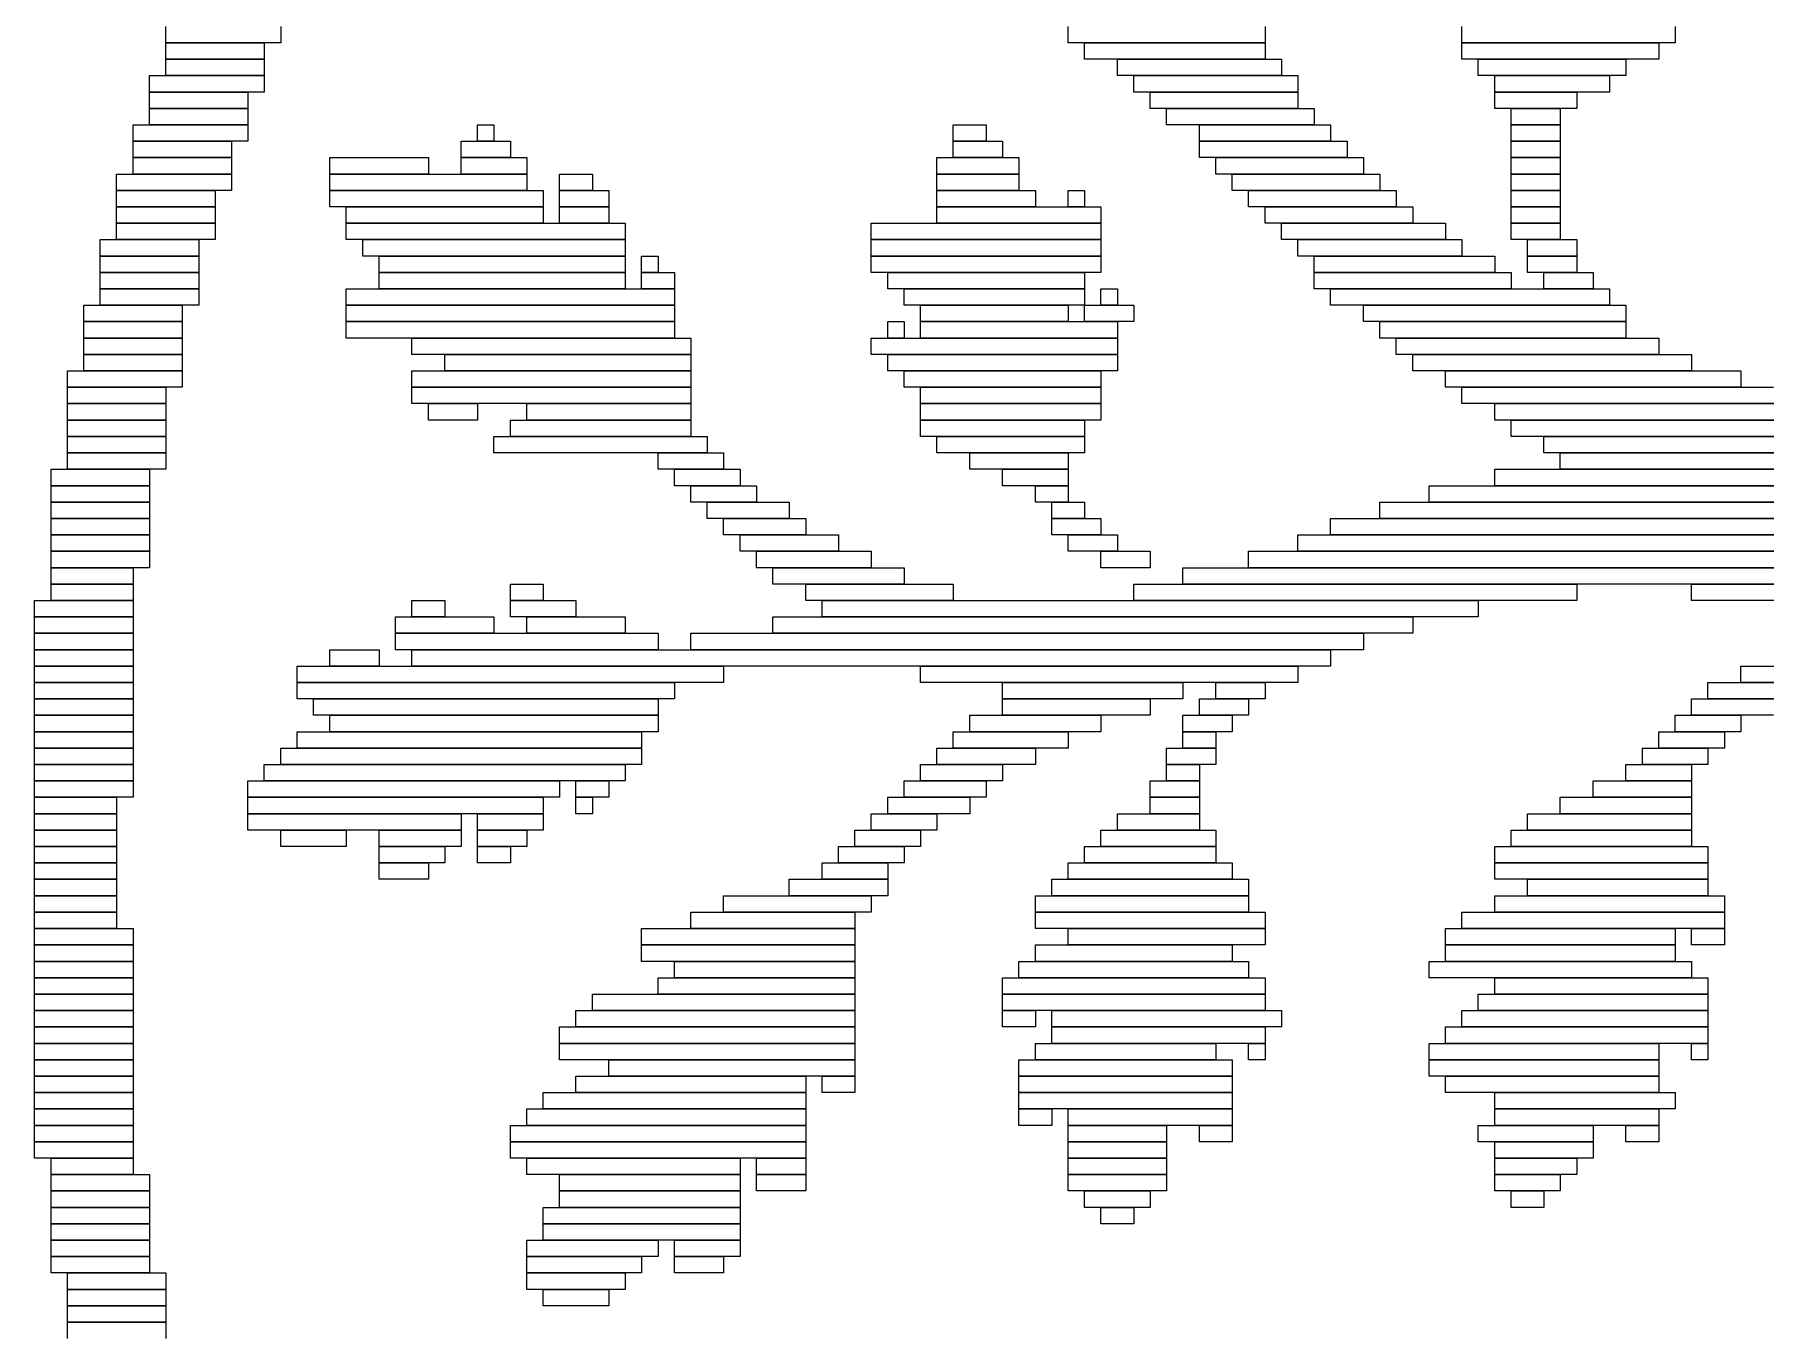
# Model space of a CAD drawing. Extents: x 28 to 995, y 169 to 891.
# Drawn here: x 367 to 472.5, y 291.5 to 370.5 of the extents above; entities that cross this region are included whole.
import ezdxf

# ---------------------------------------------------------------- set-up
doc = ezdxf.new("R2010")
doc.units = 0

msp = doc.modelspace()

# ---------------------------------------------------------------- linework, layer by layer
for p, q in [((375, 370), (375, 371)), ((382, 371), (382, 370)), ((430, 370), (430, 371)), ((442, 371), (442, 370)), ((454, 370), (454, 371)), ((467, 371), (467, 370)), ((382, 370), (375, 370)), ((375, 370), (381, 370)), ((375, 369), (375, 370)), ((381, 370), (381, 369)), ((442, 370), (430, 370)), ((431, 370), (442, 370)), ((431, 369), (431, 370)), ((442, 370), (442, 369)), ((467, 370), (454, 370)), ((454, 370), (466, 370)), ((454, 369), (454, 370)), ((466, 370), (466, 369)), ((381, 369), (375, 369)), ((375, 369), (381, 369)), ((375, 368), (375, 369)), ((381, 369), (381, 368)), ((442, 369), (431, 369)), ((433, 369), (443, 369)), ((433, 368), (433, 369)), ((443, 369), (443, 368)), ((466, 369), (454, 369)), ((455, 369), (464, 369)), ((455, 368), (455, 369)), ((464, 369), (464, 368)), ((374, 368), (381, 368)), ((374, 367), (374, 368)), ((381, 368), (375, 368)), ((381, 368), (381, 367)), ((443, 368), (433, 368)), ((434, 368), (444, 368)), ((434, 367), (434, 368)), ((444, 368), (444, 367)), ((464, 368), (455, 368)), ((456, 368), (463, 368)), ((456, 367), (456, 368)), ((463, 368), (463, 367)), ((381, 367), (374, 367)), ((374, 367), (380, 367)), ((374, 366), (374, 367)), ((380, 367), (380, 366)), ((444, 367), (434, 367)), ((435, 367), (444, 367)), ((435, 366), (435, 367)), ((444, 367), (444, 366)), ((463, 367), (456, 367)), ((456, 367), (461, 367)), ((456, 366), (456, 367)), ((461, 367), (461, 366)), ((380, 366), (374, 366)), ((374, 366), (380, 366)), ((374, 365), (374, 366)), ((380, 366), (380, 365)), ((444, 366), (435, 366)), ((436, 366), (445, 366)), ((436, 365), (436, 366)), ((445, 366), (445, 365)), ((461, 366), (456, 366)), ((457, 366), (460, 366)), ((457, 365), (457, 366)), ((460, 366), (460, 365)), ((373, 365), (380, 365)), ((373, 364), (373, 365)), ((380, 364), (373, 364)), ((373, 364), (379, 364)), ((373, 363), (373, 364)), ((380, 365), (374, 365)), ((379, 364), (379, 363)), ((380, 365), (380, 364)), ((393, 364), (396, 364)), ((393, 363), (393, 364)), ((394, 365), (395, 365)), ((394, 364), (394, 365)), ((395, 364), (394, 364)), ((395, 365), (395, 364)), ((396, 364), (396, 363)), ((423, 365), (425, 365)), ((423, 364), (423, 365)), ((425, 364), (423, 364)), ((423, 364), (426, 364)), ((423, 363), (423, 364)), ((425, 365), (425, 364)), ((426, 364), (426, 363)), ((445, 365), (436, 365)), ((438, 365), (446, 365)), ((438, 364), (438, 365)), ((446, 364), (438, 364)), ((438, 364), (447, 364)), ((438, 363), (438, 364)), ((446, 365), (446, 364)), ((447, 364), (447, 363)), ((460, 365), (457, 365)), ((457, 365), (460, 365)), ((457, 364), (457, 365)), ((460, 364), (457, 364)), ((457, 364), (460, 364)), ((457, 363), (457, 364)), ((460, 365), (460, 364)), ((460, 364), (460, 363)), ((379, 363), (373, 363)), ((373, 363), (379, 363)), ((373, 362), (373, 363)), ((379, 363), (379, 362)), ((385, 363), (391, 363)), ((385, 362), (385, 363)), ((391, 363), (391, 362)), ((396, 363), (393, 363)), ((393, 363), (397, 363)), ((393, 362), (393, 363)), ((397, 363), (397, 362)), ((422, 363), (427, 363)), ((422, 362), (422, 363)), ((426, 363), (423, 363)), ((427, 363), (427, 362)), ((447, 363), (438, 363)), ((439, 363), (448, 363)), ((439, 362), (439, 363)), ((448, 363), (448, 362)), ((460, 363), (457, 363)), ((457, 363), (460, 363)), ((457, 362), (457, 363)), ((460, 363), (460, 362)), ((372, 362), (379, 362)), ((372, 361), (372, 362)), ((379, 362), (373, 362)), ((379, 362), (379, 361)), ((391, 362), (385, 362)), ((385, 362), (397, 362)), ((385, 361), (385, 362)), ((397, 362), (393, 362)), ((397, 362), (397, 361)), ((399, 362), (401, 362)), ((399, 361), (399, 362)), ((401, 362), (401, 361)), ((427, 362), (422, 362)), ((422, 362), (427, 362)), ((422, 361), (422, 362)), ((427, 362), (427, 361)), ((448, 362), (439, 362)), ((440, 362), (449, 362)), ((440, 361), (440, 362)), ((449, 362), (449, 361)), ((460, 362), (457, 362)), ((457, 362), (460, 362)), ((457, 361), (457, 362)), ((460, 362), (460, 361)), ((379, 361), (372, 361)), ((372, 361), (378, 361)), ((372, 360), (372, 361)), ((378, 361), (378, 360)), ((397, 361), (385, 361)), ((385, 361), (398, 361)), ((385, 360), (385, 361)), ((398, 361), (398, 360)), ((401, 361), (399, 361)), ((399, 361), (402, 361)), ((399, 360), (399, 361)), ((402, 361), (402, 360)), ((427, 361), (422, 361)), ((422, 361), (428, 361)), ((422, 360), (422, 361)), ((428, 361), (428, 360)), ((430, 361), (431, 361)), ((430, 360), (430, 361)), ((431, 361), (431, 360)), ((449, 361), (440, 361)), ((441, 361), (450, 361)), ((441, 360), (441, 361)), ((450, 361), (450, 360)), ((460, 361), (457, 361)), ((457, 361), (460, 361)), ((457, 360), (457, 361)), ((460, 361), (460, 360)), ((378, 360), (372, 360)), ((372, 360), (378, 360)), ((372, 359), (372, 360)), ((378, 360), (378, 359)), ((398, 360), (385, 360)), ((386, 360), (398, 360)), ((386, 359), (386, 360)), ((398, 360), (398, 359)), ((402, 360), (399, 360)), ((399, 360), (402, 360)), ((399, 359), (399, 360)), ((402, 360), (402, 359)), ((428, 360), (422, 360)), ((422, 360), (432, 360)), ((422, 359), (422, 360)), ((431, 360), (430, 360)), ((432, 360), (432, 359)), ((450, 360), (441, 360)), ((442, 360), (451, 360)), ((442, 359), (442, 360)), ((451, 360), (451, 359)), ((460, 360), (457, 360)), ((457, 360), (460, 360)), ((457, 359), (457, 360)), ((460, 360), (460, 359)), ((378, 359), (372, 359)), ((372, 359), (378, 359)), ((372, 358), (372, 359)), ((378, 359), (378, 358)), ((398, 359), (386, 359)), ((386, 359), (403, 359)), ((386, 358), (386, 359)), ((402, 359), (399, 359)), ((403, 359), (403, 358)), ((418, 359), (432, 359)), ((418, 358), (418, 359)), ((432, 359), (422, 359)), ((432, 359), (432, 358)), ((451, 359), (442, 359)), ((443, 359), (453, 359)), ((443, 358), (443, 359)), ((453, 359), (453, 358)), ((460, 359), (457, 359)), ((457, 359), (460, 359)), ((457, 358), (457, 359)), ((460, 359), (460, 358)), ((371, 358), (377, 358)), ((371, 357), (371, 358)), ((378, 358), (372, 358)), ((377, 358), (377, 357)), ((403, 358), (386, 358)), ((387, 358), (403, 358)), ((387, 357), (387, 358)), ((403, 358), (403, 357)), ((432, 358), (418, 358)), ((418, 358), (432, 358)), ((418, 357), (418, 358)), ((432, 358), (432, 357)), ((453, 358), (443, 358)), ((444, 358), (454, 358)), ((444, 357), (444, 358)), ((454, 358), (454, 357)), ((460, 358), (457, 358)), ((458, 358), (461, 358)), ((458, 357), (458, 358)), ((461, 358), (461, 357)), ((377, 357), (371, 357)), ((371, 357), (377, 357)), ((371, 356), (371, 357)), ((377, 357), (377, 356)), ((403, 357), (387, 357)), ((388, 357), (403, 357)), ((388, 356), (388, 357)), ((403, 357), (403, 356)), ((404, 357), (405, 357)), ((404, 356), (404, 357)), ((405, 357), (405, 356)), ((432, 357), (418, 357)), ((418, 357), (432, 357)), ((418, 356), (418, 357)), ((432, 357), (432, 356)), ((454, 357), (444, 357)), ((445, 357), (456, 357)), ((445, 356), (445, 357)), ((456, 357), (456, 356)), ((461, 357), (458, 357)), ((458, 357), (461, 357)), ((458, 356), (458, 357)), ((461, 357), (461, 356)), ((377, 356), (371, 356)), ((371, 356), (377, 356)), ((371, 355), (371, 356)), ((377, 356), (377, 355)), ((403, 356), (388, 356)), ((388, 356), (403, 356)), ((388, 355), (388, 356)), ((403, 356), (403, 355)), ((405, 356), (404, 356)), ((404, 356), (406, 356)), ((404, 355), (404, 356)), ((406, 356), (406, 355)), ((432, 356), (418, 356)), ((419, 356), (431, 356)), ((419, 355), (419, 356)), ((431, 356), (431, 355)), ((456, 356), (445, 356)), ((445, 356), (457, 356)), ((445, 355), (445, 356)), ((457, 356), (457, 355)), ((461, 356), (458, 356)), ((459, 356), (462, 356)), ((459, 355), (459, 356)), ((462, 356), (462, 355)), ((377, 355), (371, 355)), ((371, 355), (377, 355)), ((371, 354), (371, 355)), ((377, 355), (377, 354)), ((386, 355), (406, 355)), ((386, 354), (386, 355)), ((403, 355), (388, 355)), ((406, 355), (404, 355)), ((406, 355), (406, 354)), ((431, 355), (419, 355)), ((420, 355), (431, 355)), ((420, 354), (420, 355)), ((431, 355), (431, 354)), ((432, 355), (433, 355)), ((432, 354), (432, 355)), ((433, 355), (433, 354)), ((457, 355), (445, 355)), ((446, 355), (463, 355)), ((446, 354), (446, 355)), ((462, 355), (459, 355)), ((463, 355), (463, 354)), ((370, 354), (376, 354)), ((370, 353), (370, 354)), ((377, 354), (371, 354)), ((376, 354), (376, 353)), ((406, 354), (386, 354)), ((386, 354), (406, 354)), ((386, 353), (386, 354)), ((406, 354), (406, 353)), ((431, 354), (420, 354)), ((421, 354), (430, 354)), ((421, 353), (421, 354)), ((430, 354), (430, 353)), ((431, 354), (434, 354)), ((431, 353), (431, 354)), ((433, 354), (432, 354)), ((434, 354), (434, 353)), ((463, 354), (446, 354)), ((448, 354), (464, 354)), ((448, 353), (448, 354)), ((464, 354), (464, 353)), ((376, 353), (370, 353)), ((370, 353), (376, 353)), ((370, 352), (370, 353)), ((376, 353), (376, 352)), ((406, 353), (386, 353)), ((386, 353), (406, 353)), ((386, 352), (386, 353)), ((406, 353), (406, 352)), ((419, 353), (420, 353)), ((419, 352), (419, 353)), ((420, 353), (420, 352)), ((430, 353), (421, 353)), ((421, 353), (433, 353)), ((421, 352), (421, 353)), ((434, 353), (431, 353)), ((433, 353), (433, 352)), ((464, 353), (448, 353)), ((449, 353), (464, 353)), ((449, 352), (449, 353)), ((464, 353), (464, 352)), ((376, 352), (370, 352)), ((370, 352), (376, 352)), ((370, 351), (370, 352)), ((376, 352), (376, 351)), ((406, 352), (386, 352)), ((390, 352), (407, 352)), ((390, 351), (390, 352)), ((407, 352), (407, 351)), ((418, 352), (433, 352)), ((418, 351), (418, 352)), ((420, 352), (419, 352)), ((433, 352), (421, 352)), ((433, 352), (433, 351)), ((464, 352), (449, 352)), ((450, 352), (466, 352)), ((450, 351), (450, 352)), ((466, 352), (466, 351)), ((376, 351), (370, 351)), ((370, 351), (376, 351)), ((370, 350), (370, 351)), ((376, 351), (376, 350)), ((407, 351), (390, 351)), ((392, 351), (407, 351)), ((392, 350), (392, 351)), ((407, 351), (407, 350)), ((433, 351), (418, 351)), ((419, 351), (433, 351)), ((419, 350), (419, 351)), ((433, 351), (433, 350)), ((466, 351), (450, 351)), ((451, 351), (468, 351)), ((451, 350), (451, 351)), ((468, 351), (468, 350)), ((369, 350), (376, 350)), ((369, 349), (369, 350)), ((376, 350), (370, 350)), ((376, 350), (376, 349)), ((390, 350), (407, 350)), ((390, 349), (390, 350)), ((407, 350), (392, 350)), ((407, 350), (407, 349)), ((433, 350), (419, 350)), ((420, 350), (432, 350)), ((420, 349), (420, 350)), ((432, 350), (432, 349)), ((468, 350), (451, 350)), ((453, 350), (471, 350)), ((453, 349), (453, 350)), ((471, 350), (471, 349)), ((376, 349), (369, 349)), ((369, 349), (375, 349)), ((369, 348), (369, 349)), ((375, 349), (375, 348)), ((407, 349), (390, 349)), ((390, 349), (407, 349)), ((390, 348), (390, 349)), ((407, 349), (407, 348)), ((432, 349), (420, 349)), ((421, 349), (432, 349)), ((421, 348), (421, 349)), ((432, 349), (432, 348)), ((471, 349), (453, 349)), ((454, 349), (473, 349)), ((454, 348), (454, 349)), ((375, 348), (369, 348)), ((369, 348), (375, 348)), ((369, 347), (369, 348)), ((375, 348), (375, 347)), ((407, 348), (390, 348)), ((391, 348), (394, 348)), ((391, 347), (391, 348)), ((394, 348), (394, 347)), ((397, 348), (407, 348)), ((397, 347), (397, 348)), ((407, 348), (407, 347)), ((432, 348), (421, 348)), ((421, 348), (432, 348)), ((421, 347), (421, 348)), ((432, 348), (432, 347)), ((473, 348), (454, 348)), ((456, 348), (476, 348)), ((456, 347), (456, 348)), ((375, 347), (369, 347)), ((369, 347), (375, 347)), ((369, 346), (369, 347)), ((375, 347), (375, 346)), ((394, 347), (391, 347)), ((396, 347), (407, 347)), ((396, 346), (396, 347)), ((407, 347), (397, 347)), ((407, 347), (407, 346)), ((432, 347), (421, 347)), ((421, 347), (431, 347)), ((421, 346), (421, 347)), ((431, 347), (431, 346)), ((476, 347), (456, 347)), ((457, 347), (479, 347)), ((457, 346), (457, 347)), ((375, 346), (369, 346)), ((369, 346), (375, 346)), ((369, 345), (369, 346)), ((375, 345), (369, 345)), ((369, 345), (375, 345)), ((369, 344), (369, 345)), ((375, 346), (375, 345)), ((375, 345), (375, 344)), ((395, 346), (408, 346)), ((395, 345), (395, 346)), ((408, 345), (395, 345)), ((407, 346), (396, 346)), ((405, 345), (409, 345)), ((405, 344), (405, 345)), ((408, 346), (408, 345)), ((409, 345), (409, 344)), ((431, 346), (421, 346)), ((422, 346), (431, 346)), ((422, 345), (422, 346)), ((431, 345), (422, 345)), ((424, 345), (430, 345)), ((424, 344), (424, 345)), ((430, 345), (430, 344)), ((431, 346), (431, 345)), ((479, 346), (457, 346)), ((459, 346), (485, 346)), ((459, 345), (459, 346)), ((485, 345), (459, 345)), ((460, 345), (486, 345)), ((460, 344), (460, 345)), ((368, 344), (374, 344)), ((368, 343), (368, 344)), ((375, 344), (369, 344)), ((374, 344), (374, 343)), ((409, 344), (405, 344)), ((406, 344), (410, 344)), ((406, 343), (406, 344)), ((410, 344), (410, 343)), ((430, 344), (424, 344)), ((426, 344), (430, 344)), ((426, 343), (426, 344)), ((430, 344), (430, 343)), ((456, 344), (487, 344)), ((456, 343), (456, 344)), ((486, 344), (460, 344)), ((374, 343), (368, 343)), ((368, 343), (374, 343)), ((368, 342), (368, 343)), ((374, 343), (374, 342)), ((410, 343), (406, 343)), ((407, 343), (411, 343)), ((407, 342), (407, 343)), ((411, 343), (411, 342)), ((430, 343), (426, 343)), ((428, 343), (430, 343)), ((428, 342), (428, 343)), ((430, 343), (430, 342)), ((452, 343), (489, 343)), ((452, 342), (452, 343)), ((487, 343), (456, 343)), ((374, 342), (368, 342)), ((368, 342), (374, 342)), ((368, 341), (368, 342)), ((374, 342), (374, 341)), ((411, 342), (407, 342)), ((408, 342), (413, 342)), ((408, 341), (408, 342)), ((413, 342), (413, 341)), ((430, 342), (428, 342)), ((429, 342), (431, 342)), ((429, 341), (429, 342)), ((431, 342), (431, 341)), ((449, 342), (491, 342)), ((449, 341), (449, 342)), ((489, 342), (452, 342)), ((374, 341), (368, 341)), ((368, 341), (374, 341)), ((368, 340), (368, 341)), ((374, 341), (374, 340)), ((413, 341), (408, 341)), ((409, 341), (414, 341)), ((409, 340), (409, 341)), ((414, 341), (414, 340)), ((431, 341), (429, 341)), ((429, 341), (432, 341)), ((429, 340), (429, 341)), ((432, 341), (432, 340)), ((446, 341), (492, 341)), ((446, 340), (446, 341)), ((491, 341), (449, 341)), ((374, 340), (368, 340)), ((368, 340), (374, 340)), ((368, 339), (368, 340)), ((374, 340), (374, 339)), ((414, 340), (409, 340)), ((410, 340), (416, 340)), ((410, 339), (410, 340)), ((416, 340), (416, 339)), ((432, 340), (429, 340)), ((430, 340), (433, 340)), ((430, 339), (430, 340)), ((433, 340), (433, 339)), ((444, 340), (494, 340)), ((444, 339), (444, 340)), ((492, 340), (446, 340)), ((374, 339), (368, 339)), ((368, 339), (374, 339)), ((368, 338), (368, 339)), ((374, 339), (374, 338)), ((416, 339), (410, 339)), ((411, 339), (418, 339)), ((411, 338), (411, 339)), ((418, 339), (418, 338)), ((433, 339), (430, 339)), ((432, 339), (435, 339)), ((432, 338), (432, 339)), ((435, 339), (435, 338)), ((441, 339), (495, 339)), ((441, 338), (441, 339)), ((494, 339), (444, 339)), ((374, 338), (368, 338)), ((368, 338), (373, 338)), ((368, 337), (368, 338)), ((373, 338), (373, 337)), ((418, 338), (411, 338)), ((412, 338), (420, 338)), ((412, 337), (412, 338)), ((420, 338), (420, 337)), ((435, 338), (432, 338)), ((437, 338), (496, 338)), ((437, 337), (437, 338)), ((495, 338), (441, 338)), ((373, 337), (368, 337)), ((368, 337), (373, 337)), ((368, 336), (368, 337)), ((373, 337), (373, 336)), ((396, 337), (398, 337)), ((396, 336), (396, 337)), ((398, 337), (398, 336)), ((420, 337), (412, 337)), ((414, 337), (423, 337)), ((414, 336), (414, 337)), ((423, 337), (423, 336)), ((434, 337), (461, 337)), ((434, 336), (434, 337)), ((496, 337), (437, 337)), ((461, 337), (461, 336)), ((468, 337), (497, 337)), ((468, 336), (468, 337)), ((367, 336), (373, 336)), ((367, 335), (367, 336)), ((373, 336), (368, 336)), ((373, 336), (373, 335)), ((390, 336), (392, 336)), ((390, 335), (390, 336)), ((392, 336), (392, 335)), ((398, 336), (396, 336)), ((396, 336), (400, 336)), ((396, 335), (396, 336)), ((400, 336), (400, 335)), ((423, 336), (414, 336)), ((415, 336), (455, 336)), ((415, 335), (415, 336)), ((461, 336), (434, 336)), ((455, 336), (455, 335)), ((497, 336), (468, 336)), ((373, 335), (367, 335)), ((367, 335), (373, 335)), ((367, 334), (367, 335)), ((373, 335), (373, 334)), ((389, 335), (395, 335)), ((389, 334), (389, 335)), ((392, 335), (390, 335)), ((395, 335), (395, 334)), ((400, 335), (396, 335)), ((397, 335), (403, 335)), ((397, 334), (397, 335)), ((403, 335), (403, 334)), ((412, 335), (451, 335)), ((412, 334), (412, 335)), ((455, 335), (415, 335)), ((451, 335), (451, 334)), ((373, 334), (367, 334)), ((367, 334), (373, 334)), ((367, 333), (367, 334)), ((373, 334), (373, 333)), ((395, 334), (389, 334)), ((389, 334), (405, 334)), ((389, 333), (389, 334)), ((403, 334), (397, 334)), ((405, 334), (405, 333)), ((407, 334), (448, 334)), ((407, 333), (407, 334)), ((451, 334), (412, 334)), ((448, 334), (448, 333)), ((373, 333), (367, 333)), ((367, 333), (373, 333)), ((367, 332), (367, 333)), ((373, 333), (373, 332)), ((385, 333), (388, 333)), ((385, 332), (385, 333)), ((388, 333), (388, 332)), ((405, 333), (389, 333)), ((390, 333), (446, 333)), ((390, 332), (390, 333)), ((448, 333), (407, 333)), ((446, 333), (446, 332)), ((373, 332), (367, 332)), ((367, 332), (373, 332)), ((367, 331), (367, 332)), ((373, 332), (373, 331)), ((383, 332), (409, 332)), ((383, 331), (383, 332)), ((388, 332), (385, 332)), ((446, 332), (390, 332)), ((409, 332), (409, 331)), ((421, 332), (444, 332)), ((421, 331), (421, 332)), ((444, 332), (444, 331)), ((471, 332), (553, 332)), ((471, 331), (471, 332)), ((373, 331), (367, 331)), ((367, 331), (373, 331)), ((367, 330), (367, 331)), ((373, 331), (373, 330)), ((409, 331), (383, 331)), ((383, 331), (406, 331)), ((383, 330), (383, 331)), ((406, 331), (406, 330)), ((444, 331), (421, 331)), ((426, 331), (437, 331)), ((426, 330), (426, 331)), ((437, 331), (437, 330)), ((439, 331), (442, 331)), ((439, 330), (439, 331)), ((442, 331), (442, 330)), ((469, 331), (539, 331)), ((469, 330), (469, 331)), ((553, 331), (471, 331)), ((373, 330), (367, 330)), ((367, 330), (373, 330)), ((367, 329), (367, 330)), ((373, 330), (373, 329)), ((406, 330), (383, 330)), ((384, 330), (405, 330)), ((384, 329), (384, 330)), ((405, 330), (405, 329)), ((437, 330), (426, 330)), ((426, 330), (435, 330)), ((426, 329), (426, 330)), ((435, 330), (435, 329)), ((438, 330), (441, 330)), ((438, 329), (438, 330)), ((442, 330), (439, 330)), ((441, 330), (441, 329)), ((468, 330), (473, 330)), ((468, 329), (468, 330)), ((539, 330), (469, 330)), ((373, 329), (367, 329)), ((367, 329), (373, 329)), ((367, 328), (367, 329)), ((373, 329), (373, 328)), ((405, 329), (384, 329)), ((385, 329), (405, 329)), ((385, 328), (385, 329)), ((405, 329), (405, 328)), ((424, 329), (432, 329)), ((424, 328), (424, 329)), ((435, 329), (426, 329)), ((432, 329), (432, 328)), ((437, 329), (440, 329)), ((437, 328), (437, 329)), ((441, 329), (438, 329)), ((440, 329), (440, 328)), ((467, 329), (471, 329)), ((467, 328), (467, 329)), ((473, 329), (468, 329)), ((471, 329), (471, 328)), ((373, 328), (367, 328)), ((367, 328), (373, 328)), ((367, 327), (367, 328)), ((373, 328), (373, 327)), ((383, 328), (404, 328)), ((383, 327), (383, 328)), ((405, 328), (385, 328)), ((404, 328), (404, 327)), ((423, 328), (430, 328)), ((423, 327), (423, 328)), ((432, 328), (424, 328)), ((430, 328), (430, 327)), ((440, 328), (437, 328)), ((437, 328), (439, 328)), ((437, 327), (437, 328)), ((439, 328), (439, 327)), ((466, 328), (470, 328)), ((466, 327), (466, 328)), ((471, 328), (467, 328)), ((470, 328), (470, 327)), ((373, 327), (367, 327)), ((367, 327), (373, 327)), ((367, 326), (367, 327)), ((373, 326), (367, 326)), ((367, 326), (373, 326)), ((367, 325), (367, 326)), ((373, 327), (373, 326)), ((373, 326), (373, 325)), ((381, 326), (403, 326)), ((381, 325), (381, 326)), ((382, 327), (404, 327)), ((382, 326), (382, 327)), ((404, 326), (382, 326)), ((404, 327), (383, 327)), ((403, 326), (403, 325)), ((404, 327), (404, 326)), ((421, 326), (426, 326)), ((421, 325), (421, 326)), ((422, 327), (428, 327)), ((422, 326), (422, 327)), ((428, 326), (422, 326)), ((430, 327), (423, 327)), ((426, 326), (426, 325)), ((428, 327), (428, 326)), ((436, 327), (439, 327)), ((436, 326), (436, 327)), ((439, 326), (436, 326)), ((436, 326), (438, 326)), ((436, 325), (436, 326)), ((439, 327), (437, 327)), ((438, 326), (438, 325)), ((439, 327), (439, 326)), ((464, 326), (468, 326)), ((464, 325), (464, 326)), ((465, 327), (469, 327)), ((465, 326), (465, 327)), ((469, 326), (465, 326)), ((470, 327), (466, 327)), ((468, 326), (468, 325)), ((469, 327), (469, 326)), ((373, 325), (367, 325)), ((367, 325), (373, 325)), ((367, 324), (367, 325)), ((373, 325), (373, 324)), ((380, 325), (399, 325)), ((380, 324), (380, 325)), ((403, 325), (381, 325)), ((399, 325), (399, 324)), ((400, 325), (402, 325)), ((400, 324), (400, 325)), ((402, 325), (402, 324)), ((420, 325), (425, 325)), ((420, 324), (420, 325)), ((426, 325), (421, 325)), ((425, 325), (425, 324)), ((435, 325), (438, 325)), ((435, 324), (435, 325)), ((438, 325), (436, 325)), ((438, 325), (438, 324)), ((462, 325), (468, 325)), ((462, 324), (462, 325)), ((468, 325), (464, 325)), ((468, 325), (468, 324)), ((373, 324), (367, 324)), ((367, 324), (372, 324)), ((367, 323), (367, 324)), ((372, 324), (372, 323)), ((399, 324), (380, 324)), ((380, 324), (398, 324)), ((380, 323), (380, 324)), ((398, 324), (398, 323)), ((402, 324), (400, 324)), ((400, 324), (401, 324)), ((400, 323), (400, 324)), ((401, 324), (401, 323)), ((419, 324), (424, 324)), ((419, 323), (419, 324)), ((425, 324), (420, 324)), ((424, 324), (424, 323)), ((438, 324), (435, 324)), ((435, 324), (438, 324)), ((435, 323), (435, 324)), ((438, 324), (438, 323)), ((460, 324), (468, 324)), ((460, 323), (460, 324)), ((468, 324), (462, 324)), ((468, 324), (468, 323)), ((372, 323), (367, 323)), ((367, 323), (372, 323)), ((367, 322), (367, 323)), ((372, 323), (372, 322)), ((398, 323), (380, 323)), ((380, 323), (393, 323)), ((380, 322), (380, 323)), ((393, 323), (393, 322)), ((394, 323), (398, 323)), ((394, 322), (394, 323)), ((398, 323), (398, 322)), ((401, 323), (400, 323)), ((418, 323), (422, 323)), ((418, 322), (418, 323)), ((424, 323), (419, 323)), ((422, 323), (422, 322)), ((433, 323), (438, 323)), ((433, 322), (433, 323)), ((438, 323), (435, 323)), ((438, 323), (438, 322)), ((458, 323), (468, 323)), ((458, 322), (458, 323)), ((468, 323), (460, 323)), ((468, 323), (468, 322)), ((372, 322), (367, 322)), ((367, 322), (372, 322)), ((367, 321), (367, 322)), ((372, 322), (372, 321)), ((393, 322), (380, 322)), ((382, 322), (386, 322)), ((382, 321), (382, 322)), ((386, 322), (386, 321)), ((388, 322), (393, 322)), ((388, 321), (388, 322)), ((393, 322), (393, 321)), ((398, 322), (394, 322)), ((394, 322), (397, 322)), ((394, 321), (394, 322)), ((397, 322), (397, 321)), ((417, 322), (421, 322)), ((417, 321), (417, 322)), ((422, 322), (418, 322)), ((421, 322), (421, 321)), ((432, 322), (439, 322)), ((432, 321), (432, 322)), ((438, 322), (433, 322)), ((439, 322), (439, 321)), ((457, 322), (468, 322)), ((457, 321), (457, 322)), ((468, 322), (458, 322)), ((468, 322), (468, 321)), ((372, 321), (367, 321)), ((367, 321), (372, 321)), ((367, 320), (367, 321)), ((372, 321), (372, 320)), ((386, 321), (382, 321)), ((393, 321), (388, 321)), ((388, 321), (392, 321)), ((388, 320), (388, 321)), ((392, 321), (392, 320)), ((397, 321), (394, 321)), ((394, 321), (396, 321)), ((394, 320), (394, 321)), ((396, 321), (396, 320)), ((416, 321), (420, 321)), ((416, 320), (416, 321)), ((421, 321), (417, 321)), ((420, 321), (420, 320)), ((431, 321), (439, 321)), ((431, 320), (431, 321)), ((439, 321), (432, 321)), ((439, 321), (439, 320)), ((456, 321), (469, 321)), ((456, 320), (456, 321)), ((468, 321), (457, 321)), ((469, 321), (469, 320)), ((372, 320), (367, 320)), ((367, 320), (372, 320)), ((367, 319), (367, 320)), ((372, 320), (372, 319)), ((392, 320), (388, 320)), ((388, 320), (391, 320)), ((388, 319), (388, 320)), ((391, 320), (391, 319)), ((396, 320), (394, 320)), ((415, 320), (419, 320)), ((415, 319), (415, 320)), ((420, 320), (416, 320)), ((419, 320), (419, 319)), ((430, 320), (440, 320)), ((430, 319), (430, 320)), ((439, 320), (431, 320)), ((440, 320), (440, 319)), ((469, 320), (456, 320)), ((456, 320), (469, 320)), ((456, 319), (456, 320)), ((469, 320), (469, 319)), ((372, 319), (367, 319)), ((367, 319), (372, 319)), ((367, 318), (367, 319)), ((372, 319), (372, 318)), ((391, 319), (388, 319)), ((413, 319), (419, 319)), ((413, 318), (413, 319)), ((419, 319), (415, 319)), ((419, 319), (419, 318)), ((429, 319), (441, 319)), ((429, 318), (429, 319)), ((440, 319), (430, 319)), ((441, 319), (441, 318)), ((469, 319), (456, 319)), ((458, 319), (469, 319)), ((458, 318), (458, 319)), ((469, 319), (469, 318)), ((372, 318), (367, 318)), ((367, 318), (372, 318)), ((367, 317), (367, 318)), ((372, 318), (372, 317)), ((409, 318), (418, 318)), ((409, 317), (409, 318)), ((419, 318), (413, 318)), ((418, 318), (418, 317)), ((428, 318), (441, 318)), ((428, 317), (428, 318)), ((441, 318), (429, 318)), ((441, 318), (441, 317)), ((456, 318), (470, 318)), ((456, 317), (456, 318)), ((469, 318), (458, 318)), ((470, 318), (470, 317)), ((372, 317), (367, 317)), ((367, 317), (372, 317)), ((367, 316), (367, 317)), ((372, 317), (372, 316)), ((407, 317), (417, 317)), ((407, 316), (407, 317)), ((418, 317), (409, 317)), ((417, 317), (417, 316)), ((441, 317), (428, 317)), ((428, 317), (442, 317)), ((428, 316), (428, 317)), ((442, 317), (442, 316)), ((454, 317), (470, 317)), ((454, 316), (454, 317)), ((470, 317), (456, 317)), ((470, 317), (470, 316)), ((372, 316), (367, 316)), ((367, 316), (373, 316)), ((367, 315), (367, 316)), ((373, 316), (373, 315)), ((404, 316), (417, 316)), ((404, 315), (404, 316)), ((417, 316), (407, 316)), ((417, 316), (417, 315)), ((442, 316), (428, 316)), ((430, 316), (442, 316)), ((430, 315), (430, 316)), ((442, 316), (442, 315)), ((453, 316), (467, 316)), ((453, 315), (453, 316)), ((470, 316), (454, 316)), ((467, 316), (467, 315)), ((468, 316), (470, 316)), ((468, 315), (468, 316)), ((470, 316), (470, 315)), ((373, 315), (367, 315)), ((367, 315), (373, 315)), ((367, 314), (367, 315)), ((373, 315), (373, 314)), ((417, 315), (404, 315)), ((404, 315), (417, 315)), ((404, 314), (404, 315)), ((417, 315), (417, 314)), ((428, 315), (440, 315)), ((428, 314), (428, 315)), ((442, 315), (430, 315)), ((440, 315), (440, 314)), ((467, 315), (453, 315)), ((453, 315), (467, 315)), ((453, 314), (453, 315)), ((467, 315), (467, 314)), ((470, 315), (468, 315)), ((373, 314), (367, 314)), ((367, 314), (373, 314)), ((367, 313), (367, 314)), ((373, 314), (373, 313)), ((417, 314), (404, 314)), ((406, 314), (417, 314)), ((406, 313), (406, 314)), ((417, 314), (417, 313)), ((427, 314), (441, 314)), ((427, 313), (427, 314)), ((440, 314), (428, 314)), ((441, 314), (441, 313)), ((452, 314), (468, 314)), ((452, 313), (452, 314)), ((467, 314), (453, 314)), ((468, 314), (468, 313)), ((373, 313), (367, 313)), ((367, 313), (373, 313)), ((367, 312), (367, 313)), ((373, 313), (373, 312)), ((405, 313), (417, 313)), ((405, 312), (405, 313)), ((417, 313), (406, 313)), ((417, 313), (417, 312)), ((426, 313), (442, 313)), ((426, 312), (426, 313)), ((441, 313), (427, 313)), ((442, 313), (442, 312)), ((468, 313), (452, 313)), ((456, 313), (469, 313)), ((456, 312), (456, 313)), ((469, 313), (469, 312)), ((373, 312), (367, 312)), ((367, 312), (373, 312)), ((367, 311), (367, 312)), ((373, 312), (373, 311)), ((401, 312), (417, 312)), ((401, 311), (401, 312)), ((417, 312), (405, 312)), ((417, 312), (417, 311)), ((442, 312), (426, 312)), ((426, 312), (442, 312)), ((426, 311), (426, 312)), ((442, 312), (442, 311)), ((455, 312), (469, 312)), ((455, 311), (455, 312)), ((469, 312), (456, 312)), ((469, 312), (469, 311)), ((373, 311), (367, 311)), ((367, 311), (373, 311)), ((367, 310), (367, 311)), ((373, 311), (373, 310)), ((400, 311), (417, 311)), ((400, 310), (400, 311)), ((417, 311), (401, 311)), ((417, 311), (417, 310)), ((442, 311), (426, 311)), ((426, 311), (428, 311)), ((426, 310), (426, 311)), ((428, 311), (428, 310)), ((429, 311), (443, 311)), ((429, 310), (429, 311)), ((443, 311), (443, 310)), ((454, 311), (469, 311)), ((454, 310), (454, 311)), ((469, 311), (455, 311)), ((469, 311), (469, 310)), ((373, 310), (367, 310)), ((367, 310), (373, 310)), ((367, 309), (367, 310)), ((373, 310), (373, 309)), ((399, 310), (417, 310)), ((399, 309), (399, 310)), ((417, 310), (400, 310)), ((417, 310), (417, 309)), ((428, 310), (426, 310)), ((443, 310), (429, 310)), ((429, 310), (442, 310)), ((429, 309), (429, 310)), ((442, 310), (442, 309)), ((453, 310), (469, 310)), ((453, 309), (453, 310)), ((469, 310), (454, 310)), ((469, 310), (469, 309)), ((373, 309), (367, 309)), ((367, 309), (373, 309)), ((367, 308), (367, 309)), ((373, 309), (373, 308)), ((417, 309), (399, 309)), ((399, 309), (417, 309)), ((399, 308), (399, 309)), ((417, 309), (417, 308)), ((428, 309), (439, 309)), ((428, 308), (428, 309)), ((442, 309), (429, 309)), ((439, 309), (439, 308)), ((441, 309), (442, 309)), ((441, 308), (441, 309)), ((442, 309), (442, 308)), ((452, 309), (466, 309)), ((452, 308), (452, 309)), ((469, 309), (453, 309)), ((466, 309), (466, 308)), ((468, 309), (469, 309)), ((468, 308), (468, 309)), ((469, 309), (469, 308)), ((373, 308), (367, 308)), ((367, 308), (373, 308)), ((367, 307), (367, 308)), ((373, 308), (373, 307)), ((417, 308), (399, 308)), ((402, 308), (417, 308)), ((402, 307), (402, 308)), ((417, 308), (417, 307)), ((427, 308), (440, 308)), ((427, 307), (427, 308)), ((439, 308), (428, 308)), ((440, 308), (440, 307)), ((442, 308), (441, 308)), ((466, 308), (452, 308)), ((452, 308), (466, 308)), ((452, 307), (452, 308)), ((466, 308), (466, 307)), ((469, 308), (468, 308)), ((373, 307), (367, 307)), ((367, 307), (373, 307)), ((367, 306), (367, 307)), ((373, 306), (367, 306)), ((367, 306), (373, 306)), ((367, 305), (367, 306)), ((373, 307), (373, 306)), ((373, 306), (373, 305)), ((398, 306), (414, 306)), ((398, 305), (398, 306)), ((400, 307), (414, 307)), ((400, 306), (400, 307)), ((414, 306), (400, 306)), ((417, 307), (402, 307)), ((414, 307), (414, 306)), ((414, 306), (414, 305)), ((415, 307), (417, 307)), ((415, 306), (415, 307)), ((417, 306), (415, 306)), ((417, 307), (417, 306)), ((440, 307), (427, 307)), ((427, 307), (440, 307)), ((427, 306), (427, 307)), ((440, 306), (427, 306)), ((427, 306), (440, 306)), ((427, 305), (427, 306)), ((440, 307), (440, 306)), ((440, 306), (440, 305)), ((466, 307), (452, 307)), ((453, 307), (466, 307)), ((453, 306), (453, 307)), ((466, 306), (453, 306)), ((456, 306), (467, 306)), ((456, 305), (456, 306)), ((466, 307), (466, 306)), ((467, 306), (467, 305)), ((373, 305), (367, 305)), ((367, 305), (373, 305)), ((367, 304), (367, 305)), ((373, 305), (373, 304)), ((397, 305), (414, 305)), ((397, 304), (397, 305)), ((414, 305), (398, 305)), ((414, 305), (414, 304)), ((440, 305), (427, 305)), ((427, 305), (429, 305)), ((427, 304), (427, 305)), ((429, 305), (429, 304)), ((430, 305), (440, 305)), ((430, 304), (430, 305)), ((440, 305), (440, 304)), ((467, 305), (456, 305)), ((456, 305), (466, 305)), ((456, 304), (456, 305)), ((466, 305), (466, 304)), ((373, 304), (367, 304)), ((367, 304), (373, 304)), ((367, 303), (367, 304)), ((373, 304), (373, 303)), ((396, 304), (414, 304)), ((396, 303), (396, 304)), ((414, 304), (397, 304)), ((414, 304), (414, 303)), ((429, 304), (427, 304)), ((440, 304), (430, 304)), ((430, 304), (436, 304)), ((430, 303), (430, 304)), ((436, 304), (436, 303)), ((438, 304), (440, 304)), ((438, 303), (438, 304)), ((440, 304), (440, 303)), ((455, 304), (462, 304)), ((455, 303), (455, 304)), ((466, 304), (456, 304)), ((462, 304), (462, 303)), ((464, 304), (466, 304)), ((464, 303), (464, 304)), ((466, 304), (466, 303)), ((373, 303), (367, 303)), ((367, 303), (373, 303)), ((367, 302), (367, 303)), ((373, 303), (373, 302)), ((414, 303), (396, 303)), ((396, 303), (414, 303)), ((396, 302), (396, 303)), ((414, 303), (414, 302)), ((436, 303), (430, 303)), ((430, 303), (436, 303)), ((430, 302), (430, 303)), ((436, 303), (436, 302)), ((440, 303), (438, 303)), ((462, 303), (455, 303)), ((456, 303), (462, 303)), ((456, 302), (456, 303)), ((462, 303), (462, 302)), ((466, 303), (464, 303)), ((373, 302), (367, 302)), ((368, 302), (373, 302)), ((368, 301), (368, 302)), ((373, 302), (373, 301)), ((414, 302), (396, 302)), ((397, 302), (410, 302)), ((397, 301), (397, 302)), ((410, 302), (410, 301)), ((411, 302), (414, 302)), ((411, 301), (411, 302)), ((414, 302), (414, 301)), ((436, 302), (430, 302)), ((430, 302), (436, 302)), ((430, 301), (430, 302)), ((436, 302), (436, 301)), ((462, 302), (456, 302)), ((456, 302), (461, 302)), ((456, 301), (456, 302)), ((461, 302), (461, 301)), ((373, 301), (368, 301)), ((368, 301), (374, 301)), ((368, 300), (368, 301)), ((374, 301), (374, 300)), ((410, 301), (397, 301)), ((399, 301), (410, 301)), ((399, 300), (399, 301)), ((410, 301), (410, 300)), ((414, 301), (411, 301)), ((411, 301), (414, 301)), ((411, 300), (411, 301)), ((414, 301), (414, 300)), ((436, 301), (430, 301)), ((430, 301), (436, 301)), ((430, 300), (430, 301)), ((436, 301), (436, 300)), ((461, 301), (456, 301)), ((456, 301), (460, 301)), ((456, 300), (456, 301)), ((460, 301), (460, 300)), ((374, 300), (368, 300)), ((368, 300), (374, 300)), ((368, 299), (368, 300)), ((374, 300), (374, 299)), ((410, 300), (399, 300)), ((399, 300), (410, 300)), ((399, 299), (399, 300)), ((410, 300), (410, 299)), ((414, 300), (411, 300)), ((436, 300), (430, 300)), ((431, 300), (435, 300)), ((431, 299), (431, 300)), ((435, 300), (435, 299)), ((460, 300), (456, 300)), ((457, 300), (459, 300)), ((457, 299), (457, 300)), ((459, 300), (459, 299)), ((374, 299), (368, 299)), ((368, 299), (374, 299)), ((368, 298), (368, 299)), ((374, 299), (374, 298)), ((398, 299), (410, 299)), ((398, 298), (398, 299)), ((410, 299), (399, 299)), ((410, 299), (410, 298)), ((435, 299), (431, 299)), ((432, 299), (434, 299)), ((432, 298), (432, 299)), ((434, 299), (434, 298)), ((459, 299), (457, 299)), ((374, 298), (368, 298)), ((368, 298), (374, 298)), ((368, 297), (368, 298)), ((374, 298), (374, 297)), ((410, 298), (398, 298)), ((398, 298), (410, 298)), ((398, 297), (398, 298)), ((410, 298), (410, 297)), ((434, 298), (432, 298)), ((374, 297), (368, 297)), ((368, 297), (374, 297)), ((368, 296), (368, 297)), ((374, 297), (374, 296)), ((397, 297), (405, 297)), ((397, 296), (397, 297)), ((410, 297), (398, 297)), ((405, 297), (405, 296)), ((406, 297), (410, 297)), ((406, 296), (406, 297)), ((410, 297), (410, 296)), ((374, 296), (368, 296)), ((368, 296), (374, 296)), ((368, 295), (368, 296)), ((374, 296), (374, 295)), ((405, 296), (397, 296)), ((397, 296), (404, 296)), ((397, 295), (397, 296)), ((404, 296), (404, 295)), ((410, 296), (406, 296)), ((406, 296), (409, 296)), ((406, 295), (406, 296)), ((409, 296), (409, 295)), ((374, 295), (368, 295)), ((369, 295), (375, 295)), ((369, 294), (369, 295)), ((375, 295), (375, 294)), ((404, 295), (397, 295)), ((397, 295), (403, 295)), ((397, 294), (397, 295)), ((403, 295), (403, 294)), ((409, 295), (406, 295)), ((375, 294), (369, 294)), ((369, 294), (375, 294)), ((369, 293), (369, 294)), ((375, 294), (375, 293)), ((403, 294), (397, 294)), ((398, 294), (402, 294)), ((398, 293), (398, 294)), ((402, 294), (402, 293)), ((375, 293), (369, 293)), ((369, 293), (375, 293)), ((369, 292), (369, 293)), ((375, 293), (375, 292)), ((402, 293), (398, 293)), ((375, 292), (369, 292)), ((369, 292), (375, 292)), ((369, 291), (369, 292)), ((375, 292), (375, 291))]:
    msp.add_line(p, q)

doc.saveas('drawing.dxf')
